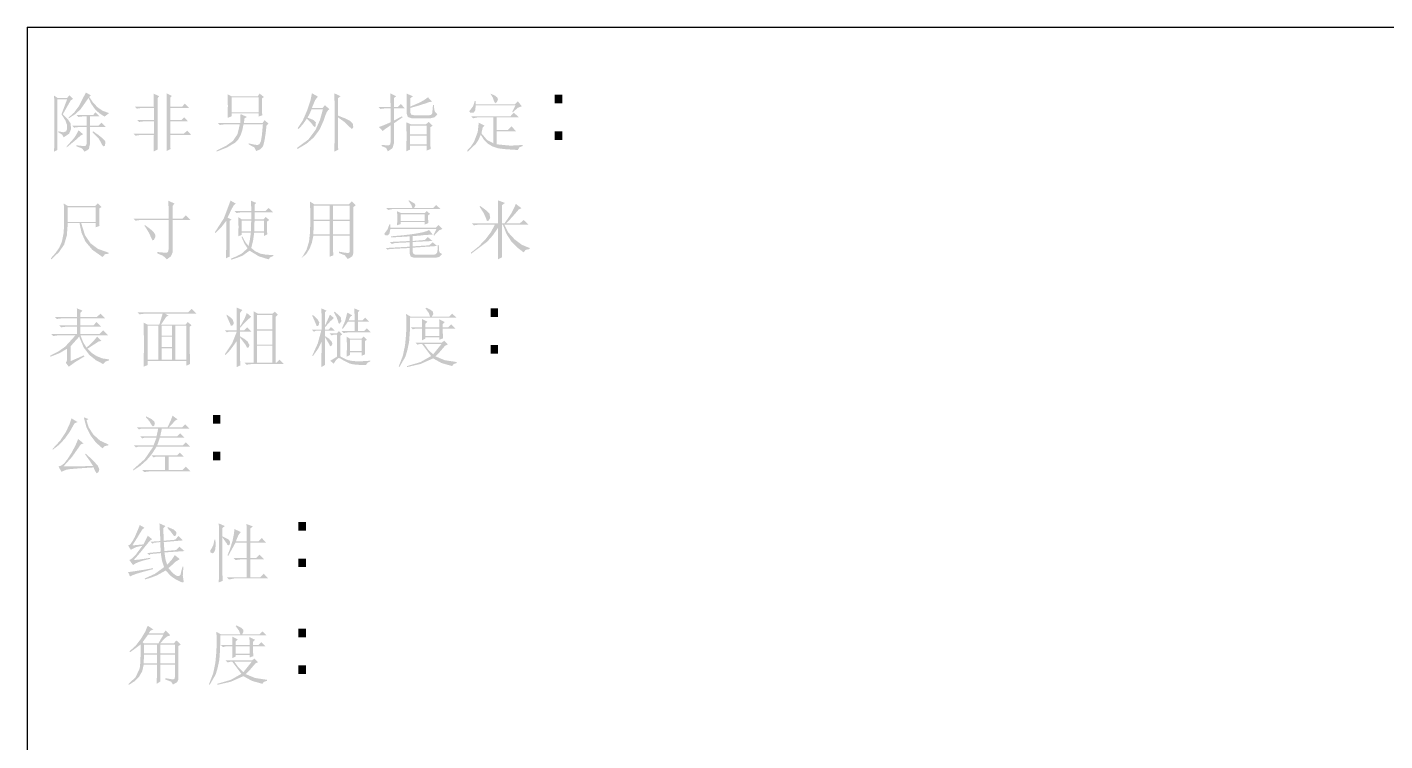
# Model space of a CAD drawing. Header units: millimetres. Extents: x 0 to 297, y 0 to 210.
# Drawn here: x 157.56 to 179.99, y 34.36 to 46.14 of the extents above; entities that cross this region are included whole.
import ezdxf

# ---------------------------------------------------------------- set-up
doc = ezdxf.new("R2010")
doc.units = ezdxf.units.MM
doc.layers.get('0').update_dxf_attribs({"color": 254})
doc.layers.add('1', color=7, linetype='Continuous')

msp = doc.modelspace()

# ---------------------------------------------------------------- hatches: boundary and pattern name
at = {"layer": '1'}
h = msp.add_hatch(color=0, dxfattribs=at)
h.paths.add_polyline_path([(158.616433, 45.018665), (158.533751, 45.062763), (158.417996, 44.836764), (158.338758, 44.730655), (158.247119, 44.649351), (158.252631, 44.638327), (158.364252, 44.709296), (158.451068, 44.792667), (158.577848, 44.974568), (158.624012, 44.875349), (158.682579, 44.792667), (158.754237, 44.723076), (158.842431, 44.665888), (158.908577, 44.715497), (158.908577, 44.726521), (158.805224, 44.765106), (158.726676, 44.820228), (158.655707, 44.895331), (158.588872, 44.991105)])
h.paths.add_polyline_path([(158.37941, 44.191843), (158.37941, 44.175306), (158.470361, 44.141544), (158.511702, 44.087112), (158.555799, 44.111227), (158.58336, 44.131209), (158.599897, 44.202867), (158.599897, 44.495011), (158.86448, 44.495011), (158.792822, 44.566669), (158.743213, 44.51706), (158.599897, 44.51706), (158.599897, 44.6714), (158.759749, 44.6714), (158.693603, 44.737546), (158.655018, 44.693448), (158.37941, 44.693448), (158.412483, 44.660375), (158.495166, 44.6714), (158.544775, 44.6714), (158.544775, 44.51706), (158.307752, 44.51706), (158.340825, 44.483987), (158.423508, 44.495011), (158.544775, 44.495011), (158.544775, 44.213891), (158.537196, 44.189086), (158.517214, 44.180818), (158.47105, 44.182196)])
h.paths.add_polyline_path([(158.412483, 44.439889), (158.384923, 44.382701), (158.340825, 44.31311), (158.214046, 44.169794), (158.219558, 44.15877), (158.37941, 44.291061), (158.446934, 44.353073), (158.489654, 44.373744)])
h.paths.add_polyline_path([(158.643994, 44.406816), (158.748725, 44.302086), (158.803846, 44.197355), (158.823828, 44.173239), (158.847943, 44.18633), (158.858968, 44.246964), (158.841742, 44.275903), (158.803846, 44.31311), (158.741835, 44.36203), (158.655018, 44.423353)])
h.paths.add_polyline_path([(158.010096, 44.087112), (158.065218, 44.114672), (158.065218, 44.95252), (158.22507, 44.95252), (158.131364, 44.704473), (158.19682, 44.60112), (158.22507, 44.522572), (158.22507, 44.464694), (158.208534, 44.423353), (158.163747, 44.406816), (158.081754, 44.423353), (158.081754, 44.406816), (158.140321, 44.369609), (158.169949, 44.324134), (158.258143, 44.384768), (158.291216, 44.461938), (158.280192, 44.555645), (158.23954, 44.617656), (158.153412, 44.704473), (158.285704, 44.935983), (158.324289, 44.958032), (158.263655, 45.018665), (158.22507, 44.974568), (158.065218, 44.974568), (158.010096, 45.013153), (158.012852, 44.831252), (158.015608, 44.583205), (158.012852, 44.314488)])
h = msp.add_hatch(color=0, dxfattribs=at)
h.paths.add_polyline_path([(159.651395, 44.087112), (159.717541, 44.120185), (159.717541, 44.235767), (159.717541, 44.416463), (159.717541, 44.661237), (159.717541, 44.969056), (159.745101, 45.002129), (159.651395, 45.046226), (159.654151, 44.9098), (159.656907, 44.831252), (159.342714, 44.831252), (159.375787, 44.798179), (159.458469, 44.809204), (159.656907, 44.809204), (159.656907, 44.610766), (159.381299, 44.610766), (159.414372, 44.577693), (159.497055, 44.588718), (159.656907, 44.588718), (159.656907, 44.384768), (159.320666, 44.384768), (159.353739, 44.351695), (159.436421, 44.362719), (159.656907, 44.362719), (159.654151, 44.237318)])
h.paths.add_polyline_path([(159.927002, 44.362719), (160.274268, 44.362719), (160.208122, 44.434377), (160.153001, 44.384768), (159.927002, 44.384768), (159.927002, 44.588718), (160.219147, 44.588718), (160.158513, 44.654863), (160.114416, 44.610766), (159.927002, 44.610766), (159.927002, 44.809204), (160.241195, 44.809204), (160.169537, 44.880862), (160.12544, 44.831252), (159.927002, 44.831252), (159.927002, 44.98008), (159.954563, 45.007641), (159.866369, 45.051738), (159.866369, 44.987746), (159.866369, 44.895331), (159.866369, 44.775011), (159.866369, 44.627303), (159.866369, 44.329646), (159.866369, 44.098136), (159.932515, 44.131209), (159.927692, 44.215958)])
h = msp.add_hatch(color=0, dxfattribs=at)
h.paths.add_polyline_path([(160.87377, 44.643839), (160.939916, 44.6714), (160.939916, 44.721009), (161.3864, 44.721009), (161.3864, 44.665888), (161.447034, 44.687936), (161.442211, 44.7906), (161.441522, 44.963544), (161.474594, 44.991105), (161.402937, 45.046226), (161.375376, 45.002129), (160.939916, 45.002129), (160.87377, 45.035202), (160.879282, 44.842277)])
h.paths.add_polyline_path([(160.939916, 44.985593), (161.3864, 44.985593), (161.3864, 44.737546), (160.939916, 44.737546)])
h.paths.add_polyline_path([(161.15489, 44.638327), (161.193475, 44.660375), (161.088744, 44.709985), (161.085988, 44.647973), (161.083232, 44.561157), (160.713917, 44.561157), (160.74699, 44.528084), (160.829673, 44.539108), (161.077719, 44.539108), (161.036378, 44.372366), (160.961964, 44.2635), (160.849654, 44.183574), (160.691869, 44.103648), (160.691869, 44.087112), (160.86688, 44.157392), (161.000549, 44.23594), (161.049211, 44.28641), (161.088055, 44.354451), (161.117596, 44.439028), (161.138353, 44.539108), (161.458058, 44.539108), (161.441522, 44.361341), (161.424985, 44.257988), (161.401558, 44.211135), (161.369864, 44.197355), (161.31612, 44.202867), (161.221035, 44.224915), (161.221035, 44.208379), (161.317498, 44.157392), (161.347815, 44.098136), (161.408449, 44.122941), (161.452546, 44.164282), (161.469082, 44.204762), (161.485619, 44.277281), (161.502155, 44.382873), (161.518692, 44.522572), (161.551765, 44.550132), (161.485619, 44.605254), (161.452546, 44.561157), (161.143865, 44.561157)])
h = msp.add_hatch(color=0, dxfattribs=at)
h.paths.add_polyline_path([(162.696969, 44.654863), (162.81617, 44.568736), (162.889895, 44.495011), (162.92848, 44.459182), (162.950529, 44.489499), (162.94226, 44.548065), (162.900919, 44.59423), (162.821682, 44.634193), (162.696969, 44.682424), (162.696969, 44.969056), (162.741067, 45.002129), (162.636336, 45.051738), (162.639092, 44.975946), (162.641848, 44.875349), (162.641848, 44.274525), (162.636336, 44.087112), (162.702482, 44.120185), (162.697659, 44.193221), (162.696969, 44.291061)])
h.paths.add_polyline_path([(162.267022, 45.051738), (162.242906, 44.931849), (162.189851, 44.770619), (162.116126, 44.60112), (162.029999, 44.472962), (162.046535, 44.461938), (162.11337, 44.532907), (162.184339, 44.632815), (162.246351, 44.571492), (162.283558, 44.522572), (162.307674, 44.493633), (162.327655, 44.506035), (162.333167, 44.572181), (162.295271, 44.608699), (162.195364, 44.649351), (162.228437, 44.709985), (162.261509, 44.787155), (162.448923, 44.787155), (162.400691, 44.612144), (162.327655, 44.445402), (162.208455, 44.288305), (162.018975, 44.147745), (162.029999, 44.131209), (162.179516, 44.219403), (162.300094, 44.324134), (162.395179, 44.452981), (162.465459, 44.610766), (162.490178, 44.687161), (162.514379, 44.742369), (162.537548, 44.775872), (162.559166, 44.787155), (162.481996, 44.853301), (162.44341, 44.809204), (162.267022, 44.809204), (162.322143, 44.941495), (162.36624, 44.996617)])
h = msp.add_hatch(color=0, dxfattribs=at)
h.paths.add_polyline_path([(163.83115, 44.721009), (163.851821, 44.658997), (163.913832, 44.638327), (164.228025, 44.638327), (164.295549, 44.654863), (164.338268, 44.704473), (164.294171, 44.754082), (164.286592, 44.798179), (164.283147, 44.858813), (164.26661, 44.858813), (164.259031, 44.771308), (164.255586, 44.721009), (164.239049, 44.696204), (164.205976, 44.687936), (163.952417, 44.687936), (163.905564, 44.700339), (163.891784, 44.737546), (163.891784, 44.809204), (164.02752, 44.8471), (164.134318, 44.880862), (164.204598, 44.905666), (164.250074, 44.913935), (164.183928, 44.985593), (164.135007, 44.948385), (164.057148, 44.90291), (163.891784, 44.831252), (163.891784, 44.969056), (163.935881, 45.002129), (163.83115, 45.046226), (163.83115, 45.007038), (163.83115, 44.939428), (163.83115, 44.843913)])
h.paths.add_polyline_path([(164.222513, 44.489499), (164.261098, 44.51706), (164.194952, 44.577693), (164.150855, 44.539108), (163.902808, 44.539108), (163.825638, 44.572181), (163.828394, 44.469517), (163.83115, 44.346183), (163.825638, 44.092624), (163.886272, 44.120185), (163.886272, 44.18633), (164.161879, 44.18633), (164.161879, 44.103648), (164.228025, 44.131209), (164.224838, 44.184091), (164.223202, 44.260744), (164.222599, 44.362202)])
h.paths.add_polyline_path([(163.886272, 44.51706), (164.161879, 44.51706), (164.161879, 44.373744), (163.886272, 44.373744)])
h.paths.add_polyline_path([(163.886272, 44.351695), (164.161879, 44.351695), (164.161879, 44.208379), (163.886272, 44.208379)])
h.paths.add_polyline_path([(163.566567, 44.82574), (163.368129, 44.82574), (163.401202, 44.792667), (163.483884, 44.803691), (163.566567, 44.803691), (163.566567, 44.572181), (163.443232, 44.519127), (163.373641, 44.495011), (163.434275, 44.428865), (163.483884, 44.465383), (163.566567, 44.522572), (163.566567, 44.241452), (163.558988, 44.206312), (163.539006, 44.191843), (163.496976, 44.192532), (163.417739, 44.197355), (163.417739, 44.180818), (163.492842, 44.149123), (163.522469, 44.092624), (163.596884, 44.142233), (163.621688, 44.224915), (163.621688, 44.555645), (163.765004, 44.654863), (163.75398, 44.6714), (163.621688, 44.599742), (163.621688, 44.803691), (163.798077, 44.803691), (163.737443, 44.875349), (163.687834, 44.82574), (163.621688, 44.82574), (163.621688, 44.974568), (163.660273, 45.002129), (163.561055, 45.051738), (163.563811, 44.955276)])
h = msp.add_hatch(color=0, dxfattribs=at)
h.paths.add_polyline_path([(165.088582, 44.489499), (165.121655, 44.51706), (165.022437, 44.566669), (165.0059, 44.412329), (164.945266, 44.252476), (164.895657, 44.175995), (164.829511, 44.103648), (164.840535, 44.087112), (164.972827, 44.213891), (165.018302, 44.280726), (165.055509, 44.368231), (165.109253, 44.281415), (165.171265, 44.219403), (165.246368, 44.174617), (165.342141, 44.142233), (165.477878, 44.126386), (165.667358, 44.114672), (165.696297, 44.160148), (165.750041, 44.180818), (165.750041, 44.197355), (165.546091, 44.18633), (165.320093, 44.208379), (165.320093, 44.423353), (165.639798, 44.423353), (165.562627, 44.506035), (165.501994, 44.445402), (165.320093, 44.445402), (165.320093, 44.654863), (165.683895, 44.654863), (165.601213, 44.732033), (165.546091, 44.6714), (164.895657, 44.6714), (164.92873, 44.638327), (165.011412, 44.654863), (165.264971, 44.654863), (165.264971, 44.224915), (165.16024, 44.280037), (165.066534, 44.39028)])
h.paths.add_polyline_path([(165.215362, 45.046226), (165.256014, 44.976635), (165.275996, 44.919447), (165.291843, 44.886374), (165.320093, 44.90291), (165.340074, 44.943562), (165.331117, 44.98008), (165.288398, 45.013842)])
h.paths.add_polyline_path([(165.573652, 44.743058), (165.584676, 44.737546), (165.667358, 44.81196), (165.733504, 44.836764), (165.667358, 44.919447), (165.617749, 44.869837), (164.972827, 44.869837), (164.972827, 44.924959), (164.956291, 44.924959), (164.932175, 44.842277), (164.895657, 44.792667), (164.866718, 44.756149), (164.879121, 44.732033), (164.939754, 44.732033), (164.964559, 44.771997), (164.972827, 44.853301), (165.628773, 44.853301)])
h = msp.add_hatch(color=0, dxfattribs=at)
h.paths.add_polyline_path([(159.712029, 42.429702), (159.712029, 42.407653), (159.810558, 42.366312), (159.871881, 42.308434), (159.938027, 42.358044), (159.965588, 42.418677), (159.965588, 42.958868), (160.263244, 42.958868), (160.186074, 43.036038), (160.130952, 42.980917), (159.965588, 42.980917), (159.965588, 43.190379), (159.99866, 43.228964), (159.89393, 43.278573), (159.896686, 43.223452), (159.899442, 43.184867), (159.899442, 43.115965), (159.899442, 42.980917), (159.320666, 42.980917), (159.353739, 42.947844), (159.436421, 42.958868), (159.899442, 42.958868), (159.899442, 42.468287), (159.891863, 42.43108), (159.871881, 42.418677), (159.818826, 42.420055)])
h.paths.add_polyline_path([(159.508079, 42.876186), (159.502567, 42.865162), (159.544597, 42.799016), (159.574225, 42.749406), (159.618322, 42.6557), (159.635547, 42.623316), (159.656907, 42.628139), (159.684468, 42.683261), (159.678956, 42.717023), (159.656907, 42.754919), (159.603164, 42.805217)])
h = msp.add_hatch(color=0, dxfattribs=at)
h.paths.add_polyline_path([(161.10528, 42.947844), (161.265133, 42.947844), (161.262377, 42.874119), (161.259621, 42.771455), (161.10528, 42.771455)])
h.paths.add_polyline_path([(161.320254, 42.947844), (161.474594, 42.947844), (161.474594, 42.771455), (161.314742, 42.771455), (161.317498, 42.872052)])
h.paths.add_polyline_path([(161.524204, 42.931308), (161.562789, 42.958868), (161.502155, 43.008478), (161.469082, 42.969893), (161.320254, 42.969893), (161.320254, 43.085648), (161.628935, 43.085648), (161.551765, 43.157306), (161.502155, 43.107696), (161.320254, 43.107696), (161.320254, 43.212427), (161.347815, 43.239988), (161.259621, 43.278573), (161.265133, 43.162818), (161.265133, 43.107696), (160.989525, 43.107696), (161.022598, 43.074624), (161.10528, 43.085648), (161.265133, 43.085648), (161.265133, 42.969893), (161.10528, 42.969893), (161.050159, 43.008478), (161.055671, 42.843113), (161.050159, 42.688773), (161.10528, 42.710821), (161.10528, 42.749406), (161.259621, 42.749406), (161.242395, 42.626761), (161.221035, 42.52892), (161.16867, 42.59231), (161.116305, 42.688773), (161.10528, 42.677749), (161.15489, 42.563371), (161.204499, 42.490335), (161.10528, 42.402141), (161.027421, 42.3608), (160.928891, 42.319459), (160.934404, 42.302922), (161.038445, 42.335995), (161.121817, 42.369068), (161.237572, 42.45175), (161.391912, 42.358044), (161.551765, 42.308434), (161.577947, 42.342196), (161.628935, 42.363556), (161.628935, 42.380092), (161.513869, 42.384915), (161.419473, 42.402141), (161.338169, 42.438659), (161.265133, 42.495847), (161.294071, 42.608158), (161.314742, 42.749406), (161.474594, 42.749406), (161.474594, 42.694285), (161.529716, 42.721846), (161.524204, 42.826577)])
h.paths.add_polyline_path([(160.906843, 42.942332), (160.939916, 42.96438), (160.87377, 42.997453), (160.945428, 43.146281), (160.978501, 43.204159), (161.011574, 43.228964), (160.923379, 43.278573), (160.813136, 42.986429), (160.664308, 42.754919), (160.675332, 42.743894), (160.767661, 42.834845), (160.851721, 42.942332), (160.851721, 42.473799), (160.846209, 42.324971), (160.906843, 42.352531)])
h = msp.add_hatch(color=0, dxfattribs=at)
h.paths.add_polyline_path([(163.882744, 42.688773), (163.882744, 42.611603), (163.552015, 42.595066), (163.585088, 42.561993), (163.634697, 42.57853), (163.882744, 42.589554), (163.882744, 42.517896), (163.485869, 42.495847), (163.51343, 42.468287), (163.557527, 42.479311), (163.882744, 42.495847), (163.882744, 42.402141), (163.899969, 42.352531), (163.954402, 42.335995), (164.312692, 42.335995), (164.367813, 42.347019), (164.417423, 42.396629), (164.380216, 42.417299), (164.367813, 42.446238), (164.362301, 42.545457), (164.345765, 42.545457), (164.34232, 42.463464), (164.33474, 42.418677), (164.313381, 42.393873), (164.279619, 42.385604), (163.981963, 42.385604), (163.944756, 42.397318), (163.932353, 42.429702), (163.932353, 42.50136), (164.33474, 42.52892), (164.263082, 42.589554), (164.202449, 42.539945), (163.932353, 42.523408), (163.932353, 42.595066), (164.25757, 42.611603), (164.1804, 42.677749), (164.130791, 42.628139), (163.932353, 42.611603), (163.932353, 42.694285), (164.037084, 42.698419), (164.125279, 42.710821), (164.263082, 42.716334), (164.202449, 42.793504), (164.160419, 42.774211), (164.097718, 42.754919), (164.009523, 42.738382), (163.904792, 42.721846), (163.764233, 42.705309), (163.574063, 42.688773), (163.574063, 42.672236), (163.621519, 42.67327), (163.689129, 42.67637), (163.776376, 42.681538)])
h.paths.add_polyline_path([(163.491381, 43.157306), (163.524454, 43.124233), (163.607136, 43.140769), (164.389862, 43.140769), (164.318204, 43.206915), (164.268594, 43.157306), (163.954402, 43.157306), (163.978517, 43.199336), (163.965426, 43.228964), (163.871719, 43.284085), (163.860695, 43.278573), (163.889634, 43.234476), (163.910305, 43.206915), (163.926841, 43.157306)])
h.paths.add_polyline_path([(163.673282, 42.870674), (163.733916, 42.892722), (163.733916, 42.925795), (164.130791, 42.925795), (164.130791, 42.881698), (164.191424, 42.909259), (164.186601, 42.96438), (164.185912, 43.036038), (164.218985, 43.058087), (164.163864, 43.107696), (164.130791, 43.074624), (163.739428, 43.074624), (163.673282, 43.102184), (163.678794, 42.986429)])
h.paths.add_polyline_path([(163.733916, 43.052575), (164.130791, 43.052575), (164.130791, 42.942332), (163.733916, 42.942332)])
h.paths.add_polyline_path([(164.274107, 42.710821), (164.285131, 42.699797), (164.33474, 42.756297), (164.367813, 42.787992), (164.422935, 42.81004), (164.356789, 42.876186), (164.312692, 42.832089), (163.563039, 42.832089), (163.563039, 42.88721), (163.546502, 42.88721), (163.517564, 42.804528), (163.480357, 42.754919), (163.459686, 42.72598), (163.480357, 42.705309), (163.517564, 42.703931), (163.546502, 42.727358), (163.563039, 42.81004), (164.323716, 42.81004)])
h = msp.add_hatch(color=0, dxfattribs=at)
h.paths.add_polyline_path([(165.046469, 43.190379), (165.035445, 43.179354), (165.104347, 43.073245), (165.140176, 42.991941), (165.157402, 42.946466), (165.178761, 42.942332), (165.211834, 42.991941), (165.20081, 43.063599), (165.152578, 43.11252)])
h.paths.add_polyline_path([(165.338614, 42.903747), (164.908666, 42.903747), (164.941739, 42.870674), (165.024421, 42.881698), (165.289004, 42.881698), (165.223547, 42.757675), (165.129152, 42.633651), (165.016842, 42.517896), (164.892129, 42.418677), (164.897641, 42.402141), (165.162225, 42.600578), (165.260754, 42.71151), (165.338614, 42.826577), (165.338614, 42.645623), (165.338614, 42.499293), (165.338614, 42.387069), (165.338614, 42.308434), (165.404759, 42.341507), (165.404759, 42.400074), (165.404759, 42.479311), (165.404759, 42.881698), (165.421296, 42.881698), (165.479863, 42.729425), (165.5591, 42.606091), (165.654873, 42.506872), (165.763049, 42.424189), (165.796122, 42.464153), (165.862268, 42.479311), (165.862268, 42.495847), (165.734111, 42.548902), (165.614221, 42.639163), (165.512246, 42.750096), (165.443344, 42.881698), (165.845732, 42.881698), (165.763049, 42.958868), (165.702416, 42.903747), (165.476417, 42.903747), (165.574947, 43.0071), (165.685879, 43.135257), (165.729976, 43.151794), (165.63627, 43.223452), (165.561167, 43.067733), (165.448857, 42.903747), (165.404759, 42.903747), (165.404759, 43.201403), (165.454369, 43.239988), (165.338614, 43.284085), (165.338614, 43.151794)])
h = msp.add_hatch(color=0, dxfattribs=at)
h.paths.add_polyline_path([(158.754237, 43.146281), (158.792822, 43.173842), (158.732188, 43.234476), (158.688091, 43.190379), (158.236094, 43.190379), (158.169949, 43.228964), (158.172963, 43.058345), (158.173394, 42.918216), (158.170724, 42.808059), (158.164437, 42.727358), (158.139632, 42.604712), (158.098291, 42.506872), (158.036968, 42.417988), (157.954975, 42.324971), (157.965999, 42.308434), (158.0914, 42.429702), (158.175461, 42.550969), (158.220247, 42.703242), (158.236094, 42.909259), (158.42902, 42.909259), (158.462093, 42.748717), (158.528239, 42.600578), (158.63986, 42.467598), (158.809358, 42.347019), (158.8507, 42.393184), (158.908577, 42.402141), (158.908577, 42.418677), (158.734944, 42.481378), (158.610921, 42.573018), (158.519281, 42.710132), (158.456581, 42.909259), (158.693603, 42.909259), (158.693603, 42.837601), (158.759749, 42.85965), (158.754926, 42.947844), (158.754237, 43.019502)])
h.paths.add_polyline_path([(158.236094, 43.16833), (158.693603, 43.16833), (158.693603, 42.925795), (158.236094, 42.925795)])
h = msp.add_hatch(color=0, dxfattribs=at)
h.paths.add_polyline_path([(162.616272, 42.942332), (162.891879, 42.942332), (162.891879, 42.721846), (162.616272, 42.721846)])
h.paths.add_polyline_path([(162.71549, 42.435214), (162.71549, 42.413165), (162.809886, 42.375958), (162.858806, 42.313946), (162.902904, 42.338062), (162.930464, 42.358044), (162.945623, 42.385604), (162.952513, 42.429702), (162.952513, 43.173842), (162.991098, 43.201403), (162.924952, 43.267549), (162.875343, 43.217939), (162.307591, 43.217939), (162.235933, 43.262037), (162.238689, 43.146281), (162.241445, 42.96438), (162.236622, 42.761809), (162.219397, 42.600578), (162.177366, 42.463464), (162.098129, 42.330483), (162.174007, 42.39749), (162.228354, 42.483445), (162.267197, 42.58387), (162.291055, 42.699797), (162.56115, 42.699797), (162.56115, 42.555103), (162.56115, 42.352531), (162.621784, 42.37458), (162.618597, 42.416094), (162.616961, 42.483445), (162.616358, 42.577668), (162.616272, 42.699797), (162.891879, 42.699797), (162.891879, 42.440726), (162.8843, 42.418677), (162.864318, 42.413165), (162.814709, 42.417988)])
h.paths.add_polyline_path([(162.296567, 43.195891), (162.56115, 43.195891), (162.56115, 42.96438), (162.296567, 42.96438)])
h.paths.add_polyline_path([(162.616272, 43.195891), (162.891879, 43.195891), (162.891879, 42.96438), (162.616272, 42.96438)])
h.paths.add_polyline_path([(162.296567, 42.942332), (162.56115, 42.942332), (162.56115, 42.721846), (162.291055, 42.721846), (162.293811, 42.796949)])
h = msp.add_hatch(color=0, dxfattribs=at)
h.dxf.hatch_style = 2
h.paths.add_polyline_path([(158.285704, 40.628976), (158.285704, 40.877023), (158.423508, 41.031363), (158.498611, 40.852907), (158.594384, 40.728194), (158.701182, 40.641378), (158.820383, 40.579366), (158.856901, 40.620018), (158.914089, 40.64), (158.914089, 40.656536), (158.801779, 40.673762), (158.71014, 40.711658), (158.631591, 40.761956), (158.561312, 40.832925), (158.748725, 40.954193), (158.792822, 40.959705), (158.721164, 41.031363), (158.647439, 40.944546), (158.544775, 40.849462), (158.486897, 40.945235), (158.445556, 41.053411), (158.903065, 41.053411), (158.820383, 41.136094), (158.759749, 41.07546), (158.445556, 41.07546), (158.445556, 41.196727), (158.78731, 41.196727), (158.71014, 41.273898), (158.66053, 41.218776), (158.445556, 41.218776), (158.445556, 41.334531), (158.853456, 41.334531), (158.776285, 41.411701), (158.715652, 41.35658), (158.445556, 41.35658), (158.445556, 41.428238), (158.478629, 41.461311), (158.384923, 41.499896), (158.390435, 41.35658), (158.021121, 41.35658), (158.054193, 41.323507), (158.136876, 41.334531), (158.390435, 41.334531), (158.390435, 41.218776), (158.092779, 41.218776), (158.125851, 41.185703), (158.208534, 41.196727), (158.390435, 41.196727), (158.390435, 41.07546), (157.960487, 41.07546), (157.99356, 41.042387), (158.076242, 41.053411), (158.362874, 41.053411), (158.191997, 40.865998), (158.080376, 40.78745), (157.94395, 40.71717), (157.949463, 40.700634), (158.097602, 40.758511), (158.22507, 40.832925), (158.22507, 40.667561), (158.21818, 40.62622), (158.203022, 40.601415), (158.252631, 40.535269), (158.355295, 40.610372), (158.511702, 40.706146), (158.500678, 40.722682)])
h = msp.add_hatch(color=0, dxfattribs=at)
h.paths.add_polyline_path([(159.785671, 40.838437), (159.956548, 40.838437), (159.956548, 40.651024), (159.785671, 40.651024)])
h.paths.add_polyline_path([(159.747086, 41.2298), (159.55416, 41.2298), (159.488015, 41.262873), (159.490771, 41.109222), (159.493527, 40.910095), (159.490771, 40.702012), (159.488015, 40.535269), (159.55416, 40.56283), (159.55416, 40.628976), (160.19357, 40.628976), (160.19357, 40.551806), (160.254204, 40.579366), (160.249381, 40.852907), (160.248692, 41.196727), (160.281765, 41.218776), (160.215619, 41.273898), (160.182546, 41.2298), (159.774647, 41.2298), (159.862841, 41.362092), (159.901426, 41.378628), (159.840792, 41.411701), (160.358935, 41.411701), (160.281765, 41.488872), (160.226643, 41.43375), (159.388796, 41.43375), (159.421869, 41.400677), (159.504551, 41.411701), (159.802207, 41.411701)])
h.paths.add_polyline_path([(159.55416, 41.213264), (159.730549, 41.213264), (159.730549, 40.651024), (159.55416, 40.651024)])
h.paths.add_polyline_path([(160.011669, 41.213264), (160.19357, 41.213264), (160.19357, 40.651024), (160.011669, 40.651024)])
h.paths.add_polyline_path([(159.785671, 41.213264), (159.956548, 41.213264), (159.956548, 41.047899), (159.785671, 41.047899)])
h.paths.add_polyline_path([(159.785671, 41.031363), (159.956548, 41.031363), (159.956548, 40.860486), (159.785671, 40.860486)])
h = msp.add_hatch(color=0, dxfattribs=at)
h.paths.add_polyline_path([(161.362808, 41.389653), (161.616367, 41.389653), (161.616367, 41.15263), (161.362808, 41.15263)])
h.paths.add_polyline_path([(161.362808, 41.130582), (161.616367, 41.130582), (161.616367, 40.899071), (161.362808, 40.899071)])
h.paths.add_polyline_path([(161.362808, 40.882535), (161.616367, 40.882535), (161.616367, 40.601415), (161.362808, 40.601415)])
h.paths.add_polyline_path([(161.307687, 40.601415), (161.153346, 40.601415), (161.186419, 40.568342), (161.269101, 40.579366), (161.80378, 40.579366), (161.732122, 40.651024), (161.682513, 40.601415), (161.671489, 40.601415), (161.671489, 41.362092), (161.704562, 41.395165), (161.654952, 41.444774), (161.616367, 41.411701), (161.373832, 41.411701), (161.307687, 41.450286), (161.307687, 41.329019)])
h.paths.add_polyline_path([(160.861202, 41.395165), (160.85569, 41.384141), (160.910812, 41.257361), (160.928037, 41.214642), (160.949397, 41.213264), (160.969378, 41.231178), (160.976957, 41.257361), (160.960421, 41.312483), (160.927348, 41.345556)])
h.paths.add_polyline_path([(161.081688, 41.014826), (161.169883, 40.899071), (161.193998, 40.853596), (161.21398, 40.849462), (161.229138, 40.867376), (161.236029, 40.893559), (161.202956, 40.954193), (161.156791, 40.9914), (161.081688, 41.036875), (161.081688, 41.114045), (161.269101, 41.114045), (161.197443, 41.185703), (161.147834, 41.136094), (161.081688, 41.136094), (161.081688, 41.180191), (161.175395, 41.27941), (161.263589, 41.362092), (161.191931, 41.422726), (161.155413, 41.331086), (161.081688, 41.20224), (161.081688, 41.428238), (161.120273, 41.472335), (161.026567, 41.51092), (161.026567, 41.462689), (161.026567, 41.389653), (161.026567, 41.136094), (160.828129, 41.136094), (160.861202, 41.103021), (160.894275, 41.114045), (161.026567, 41.114045), (160.949397, 40.92112), (160.828129, 40.739219), (160.839154, 40.728194), (160.899787, 40.790206), (160.943884, 40.84395), (161.026567, 40.959705), (161.026567, 40.815786), (161.026567, 40.697189), (161.026567, 40.602362), (161.026567, 40.529757), (161.0872, 40.557318), (161.081688, 40.64)])
h = msp.add_hatch(color=0, dxfattribs=at)
h.paths.add_polyline_path([(162.642289, 41.444774), (162.631265, 41.43375), (162.672606, 41.355891), (162.69741, 41.290434), (162.709124, 41.249782), (162.724971, 41.246337), (162.752532, 41.284922), (162.74702, 41.345556), (162.711191, 41.386897)])
h.paths.add_polyline_path([(163.160431, 40.56283), (163.185925, 40.601415), (163.232089, 40.623464), (163.232089, 40.634488), (163.052944, 40.623464), (162.939945, 40.628976), (162.866909, 40.643445), (162.818678, 40.662049), (162.735996, 40.706146), (162.735996, 41.047899), (162.769068, 41.069948), (162.713947, 41.125069), (162.680874, 41.086484), (162.559607, 41.086484), (162.59268, 41.053411), (162.631265, 41.064436), (162.680874, 41.064436), (162.680874, 40.700634), (162.570631, 40.634488), (162.625752, 40.584878), (162.659514, 40.635866), (162.680874, 40.662049), (162.708435, 40.678585), (162.730483, 40.67514), (162.769068, 40.651024), (162.884824, 40.590391), (162.926337, 40.579108), (162.98542, 40.570409), (163.063107, 40.564811)])
h.paths.add_polyline_path([(162.973018, 41.301458), (162.873799, 41.301458), (162.90136, 41.362092), (162.934433, 41.384141), (162.851751, 41.428238), (162.817989, 41.296635), (162.763556, 41.169167), (162.780093, 41.163655), (162.862775, 41.27941), (162.973018, 41.27941), (162.973018, 41.125069), (162.758044, 41.125069), (162.791117, 41.091997), (162.873799, 41.103021), (163.243114, 41.103021), (163.176968, 41.169167), (163.127358, 41.125069), (163.02814, 41.125069), (163.02814, 41.27941), (163.215553, 41.27941), (163.149407, 41.345556), (163.10531, 41.301458), (163.02814, 41.301458), (163.02814, 41.43375), (163.0557, 41.461311), (162.967506, 41.499896), (162.970262, 41.429616)])
h.paths.add_polyline_path([(162.840726, 40.700634), (162.895848, 40.728194), (162.895848, 40.772292), (163.088773, 40.772292), (163.088773, 40.71717), (163.143895, 40.739219), (163.143895, 40.838437), (163.143895, 40.959705), (163.176968, 40.981753), (163.121846, 41.036875), (163.083261, 40.99829), (162.895848, 40.99829), (162.840726, 41.031363), (162.846239, 40.877023)])
h.paths.add_polyline_path([(162.895848, 40.981753), (163.088773, 40.981753), (163.088773, 40.79434), (162.895848, 40.79434)])
h.paths.add_polyline_path([(162.283999, 41.389653), (162.272975, 41.378628), (162.328096, 41.251849), (162.345322, 41.20913), (162.366681, 41.207752), (162.383907, 41.231867), (162.38873, 41.268385), (162.361169, 41.318684)])
h.paths.add_polyline_path([(162.482437, 41.025851), (162.548582, 40.915608), (162.568564, 40.874266), (162.59268, 40.882535), (162.605082, 40.916297), (162.59268, 40.954193), (162.552027, 40.996223), (162.482437, 41.042387), (162.482437, 41.130582), (162.647801, 41.130582), (162.581655, 41.191215), (162.54307, 41.147118), (162.482437, 41.147118), (162.482437, 41.185703), (162.570631, 41.284922), (162.631265, 41.340043), (162.565119, 41.395165), (162.482437, 41.207752), (162.482437, 41.43375), (162.509997, 41.461311), (162.421803, 41.499896), (162.427315, 41.378628), (162.427315, 41.147118), (162.267463, 41.147118), (162.300535, 41.114045), (162.333608, 41.130582), (162.421803, 41.130582), (162.363925, 40.919742), (162.272975, 40.71717), (162.283999, 40.711658), (162.368059, 40.830169), (162.427315, 40.948681), (162.426454, 40.81191), (162.424559, 40.697878), (162.422664, 40.604516), (162.421803, 40.529757), (162.482437, 40.56283), (162.482437, 40.667561)])
h = msp.add_hatch(color=0, dxfattribs=at)
h.paths.add_polyline_path([(164.087134, 40.970729), (164.142256, 40.99829), (164.142256, 41.020339), (164.373766, 41.020339), (164.373766, 40.981753), (164.4344, 41.003802), (164.429577, 41.060991), (164.428888, 41.163655), (164.63835, 41.163655), (164.566692, 41.235312), (164.517082, 41.185703), (164.428888, 41.185703), (164.428888, 41.240825), (164.461961, 41.273898), (164.368254, 41.317995), (164.373766, 41.185703), (164.142256, 41.185703), (164.142256, 41.246337), (164.175329, 41.27941), (164.087134, 41.323507), (164.087134, 41.185703), (163.899721, 41.185703), (163.932794, 41.15263), (163.971379, 41.163655), (164.087134, 41.163655), (164.087134, 41.058924)])
h.paths.add_polyline_path([(164.467473, 40.882535), (164.51157, 40.904583), (164.450937, 40.965217), (164.412351, 40.932144), (163.976891, 40.932144), (164.009964, 40.899071), (164.048549, 40.910095), (164.087134, 40.910095), (164.235963, 40.711658), (164.06233, 40.612439), (163.839088, 40.546293), (163.839088, 40.529757), (164.06233, 40.580744), (164.269035, 40.673073), (164.409595, 40.595214), (164.583228, 40.546293), (164.607344, 40.579366), (164.660398, 40.595903), (164.660398, 40.612439), (164.461272, 40.642756), (164.307621, 40.706146), (164.379279, 40.779871)])
h.paths.add_polyline_path([(164.120207, 40.910095), (164.406839, 40.910095), (164.269035, 40.739219), (164.190487, 40.814322)])
h.paths.add_polyline_path([(164.142256, 41.163655), (164.373766, 41.163655), (164.373766, 41.042387), (164.142256, 41.042387)])
h.paths.add_polyline_path([(163.822551, 41.406189), (163.827374, 41.313861), (163.828063, 41.196727), (163.821173, 41.055479), (163.806015, 40.893559), (163.770186, 40.719237), (163.701284, 40.540781), (163.712308, 40.529757), (163.811527, 40.700634), (163.843911, 40.809499), (163.87216, 40.943168), (163.884563, 41.11749), (163.888697, 41.345556), (164.654886, 41.345556), (164.583228, 41.411701), (164.533619, 41.362092), (164.246987, 41.362092), (164.270414, 41.402744), (164.269035, 41.439262), (164.231828, 41.473024), (164.15328, 41.51092), (164.142256, 41.499896), (164.197377, 41.422726), (164.219426, 41.362092), (163.899721, 41.362092)])
h = msp.add_hatch(color=0, dxfattribs=at)
h.paths.add_polyline_path([(158.164437, 38.888883), (158.305685, 39.04598), (158.451068, 39.252686), (158.495166, 39.269222), (158.406971, 39.34088), (158.364941, 39.240972), (158.30224, 39.120394), (158.230582, 39.008773), (158.175461, 38.938493), (158.12654, 38.901286), (158.081754, 38.888883), (158.131364, 38.800689), (158.208534, 38.833762), (158.255904, 38.842116), (158.347716, 38.850987), (158.482936, 38.860892), (158.66053, 38.872347), (158.693603, 38.800689), (158.714274, 38.775195), (158.743213, 38.795177), (158.756304, 38.841341), (158.732188, 38.899908), (158.657774, 38.98259), (158.533751, 39.098345), (158.522726, 39.087321), (158.597141, 38.98259), (158.655018, 38.894396)])
h.paths.add_polyline_path([(158.296728, 39.682633), (158.264344, 39.584104), (158.203022, 39.456635), (158.111382, 39.316075), (157.982535, 39.175515), (157.988048, 39.164491), (158.090539, 39.244159), (158.183729, 39.342947), (158.268651, 39.461372), (158.346338, 39.599951), (158.395947, 39.622)])
h.paths.add_polyline_path([(158.577848, 39.671609), (158.500678, 39.69917), (158.54133, 39.542074), (158.610921, 39.401514), (158.701871, 39.281624), (158.809358, 39.18654), (158.845876, 39.223747), (158.903065, 39.236149), (158.903065, 39.252686), (158.769395, 39.314008), (158.66053, 39.412538), (158.581982, 39.531049), (158.544775, 39.649561)])
h = msp.add_hatch(color=0, dxfattribs=at)
h.paths.add_polyline_path([(159.524615, 39.69917), (159.579048, 39.641292), (159.61281, 39.583415), (159.637614, 39.549653), (159.662419, 39.561366), (159.674821, 39.597195), (159.662419, 39.633024), (159.616944, 39.670231), (159.530127, 39.715706)])
h.paths.add_polyline_path([(159.789199, 39.511757), (160.246707, 39.511757), (160.175049, 39.583415), (160.12544, 39.533805), (159.904954, 39.533805), (160.015197, 39.649561), (160.04827, 39.666097), (159.965588, 39.726731), (159.936649, 39.648871), (159.882905, 39.533805), (159.375787, 39.533805), (159.40886, 39.500732), (159.447445, 39.511757), (159.728565, 39.511757), (159.701004, 39.384977), (159.430909, 39.384977), (159.463982, 39.351904), (159.502567, 39.362929), (159.701004, 39.362929), (159.651395, 39.236149), (159.326178, 39.236149), (159.359251, 39.203076), (159.397836, 39.2141), (159.645883, 39.2141), (159.505323, 39.008084), (159.315154, 38.839274), (159.320666, 38.822738), (159.437454, 38.902492), (159.539774, 38.993614), (159.627624, 39.097139), (159.701004, 39.2141), (160.257732, 39.2141), (160.186074, 39.285758), (160.136464, 39.236149), (159.712029, 39.236149), (159.756126, 39.362929), (160.164025, 39.362929), (160.092367, 39.434587), (160.042758, 39.384977), (159.761638, 39.384977), (159.773351, 39.438032)])
h.paths.add_polyline_path([(159.618322, 39.070784), (159.651395, 39.037712), (159.684468, 39.048736), (159.838808, 39.048736), (159.838808, 38.82825), (159.463982, 38.82825), (159.497055, 38.795177), (159.579737, 38.806201), (160.263244, 38.806201), (160.186074, 38.883371), (160.130952, 38.82825), (159.899442, 38.82825), (159.899442, 39.048736), (160.153001, 39.048736), (160.086855, 39.114882), (160.042758, 39.070784)])
h = msp.add_hatch(color=0, dxfattribs=at)
h.paths.add_polyline_path([(159.820965, 37.639373), (160.135157, 37.666934), (160.063499, 37.738592), (160.008378, 37.677958), (159.820965, 37.661421), (159.816141, 37.776488), (159.815452, 37.870883), (159.848525, 37.903956), (159.749307, 37.948053), (159.765843, 37.655909), (159.600478, 37.644885), (159.633551, 37.611812), (159.6556, 37.628348), (159.765843, 37.639373), (159.766532, 37.549111), (159.771355, 37.47952), (159.545357, 37.457472), (159.583942, 37.424399), (159.600478, 37.440935), (159.771355, 37.457472), (159.792715, 37.32518), (159.826477, 37.225961), (159.672825, 37.113651), (159.506772, 37.038548), (159.512284, 37.022012), (159.619082, 37.055085), (159.705209, 37.088157), (159.854037, 37.17084), (159.932586, 37.081956), (160.019402, 37.022012), (160.093816, 36.984805), (160.135157, 36.972402), (160.151005, 36.983427), (160.146182, 37.010987), (160.135157, 37.088157), (160.138602, 37.147413), (160.146182, 37.231473), (160.129645, 37.231473), (160.108975, 37.152925), (160.096572, 37.099182), (160.071767, 37.078511), (160.030426, 37.082645), (159.968415, 37.127432), (159.898135, 37.209425), (159.968415, 37.270059), (160.01389, 37.314156), (160.085548, 37.358253), (160.002866, 37.424399), (159.949811, 37.344473), (159.876086, 37.264546), (159.847836, 37.358253), (159.831989, 37.468496), (160.162718, 37.490545), (160.080036, 37.562203), (160.024914, 37.507081), (159.831989, 37.490545)])
h.paths.add_polyline_path([(159.881598, 37.870883), (159.936031, 37.812317), (159.969793, 37.766152), (159.994597, 37.737213), (160.019402, 37.749616), (160.030426, 37.777866), (160.024914, 37.810249), (159.982884, 37.846768), (159.88711, 37.88742)])
h.paths.add_polyline_path([(159.42409, 37.920493), (159.395151, 37.846078), (159.341407, 37.722055), (159.306353, 37.65789), (159.27595, 37.613879), (159.250715, 37.589505), (159.231164, 37.584251), (159.275261, 37.512593), (159.363456, 37.55669), (159.468187, 37.578739), (159.357944, 37.429911), (159.299377, 37.371344), (159.253213, 37.341717), (159.313846, 37.259034), (159.357944, 37.288662), (159.418577, 37.314156), (159.497126, 37.33896), (159.600478, 37.363765), (159.600478, 37.380302), (159.431669, 37.352741), (159.324871, 37.341717), (159.436492, 37.470563), (159.523308, 37.578739), (159.583942, 37.652464), (159.628039, 37.688982), (159.556381, 37.744104), (159.484723, 37.600788), (159.302822, 37.584251), (159.376547, 37.700695), (159.429602, 37.788201), (159.465431, 37.8447), (159.50126, 37.876395)])
h.paths.add_polyline_path([(159.231164, 37.143279), (159.264237, 37.071621), (159.300066, 37.089536), (159.368968, 37.115718), (159.4799, 37.148102), (159.644576, 37.192888), (159.644576, 37.209425), (159.506772, 37.183931), (159.418577, 37.17084), (159.337273, 37.157059)])
h = msp.add_hatch(color=0, dxfattribs=at)
h.paths.add_polyline_path([(161.192168, 37.650397), (161.010267, 37.650397), (161.055742, 37.758573), (161.092949, 37.804737), (160.988218, 37.854347), (160.97995, 37.779933), (160.955145, 37.655909), (160.913804, 37.522929), (160.872463, 37.418887), (160.883487, 37.407862), (161.004754, 37.628348), (161.192168, 37.628348), (161.192168, 37.374789), (160.971682, 37.374789), (161.004754, 37.341717), (161.087437, 37.352741), (161.192168, 37.352741), (161.192168, 37.055085), (160.866951, 37.055085), (160.900024, 37.022012), (160.982706, 37.038548), (161.544945, 37.038548), (161.473287, 37.115718), (161.412654, 37.055085), (161.252801, 37.055085), (161.252801, 37.352741), (161.4788, 37.352741), (161.401629, 37.429911), (161.346508, 37.374789), (161.252801, 37.374789), (161.252801, 37.628348), (161.511873, 37.628348), (161.440215, 37.705519), (161.385093, 37.650397), (161.252801, 37.650397), (161.252801, 37.865371), (161.291386, 37.898444), (161.186656, 37.937029), (161.187517, 37.893793), (161.189412, 37.83092), (161.191306, 37.749444)])
h.paths.add_polyline_path([(160.674025, 37.677958), (160.657489, 37.677958), (160.641641, 37.598721), (160.613392, 37.540154), (160.587898, 37.498124), (160.591343, 37.468496), (160.629928, 37.45196), (160.651288, 37.469185), (160.668513, 37.507081), (160.67747, 37.573916)])
h.paths.add_polyline_path([(160.789781, 37.733079), (160.789781, 37.870883), (160.828366, 37.903956), (160.729147, 37.948053), (160.731903, 37.854347), (160.734659, 37.777177), (160.734659, 37.192888), (160.731903, 37.090914), (160.729147, 36.972402), (160.795293, 36.999963), (160.79047, 37.088157), (160.789781, 37.159815), (160.789781, 37.716543), (160.855926, 37.622836), (160.872463, 37.593208), (160.888999, 37.584251), (160.904847, 37.595276), (160.91656, 37.622836), (160.911048, 37.65522), (160.888999, 37.68347)])
h = msp.add_hatch(color=0, dxfattribs=at)
h.paths.add_polyline_path([(159.560539, 36.108601), (159.814098, 36.108601), (159.731415, 35.965285), (159.494393, 35.965285), (159.472344, 35.987334)])
h.paths.add_polyline_path([(159.494393, 35.943237), (159.709367, 35.943237), (159.709367, 35.799921), (159.494393, 35.799921)])
h.paths.add_polyline_path([(159.764488, 35.943237), (160.007023, 35.943237), (160.007023, 35.799921), (159.764488, 35.799921)])
h.paths.add_polyline_path([(159.494393, 35.777872), (159.709367, 35.777872), (159.709367, 35.634556), (159.488881, 35.634556)])
h.paths.add_polyline_path([(159.764488, 35.777872), (160.007023, 35.777872), (160.007023, 35.634556), (159.764488, 35.634556)])
h.paths.add_polyline_path([(159.847171, 35.392021), (159.847171, 35.369973), (159.943633, 35.332766), (159.97395, 35.28729), (160.038718, 35.324497), (160.062145, 35.369973), (160.062145, 35.921188), (160.10073, 35.948749), (160.029072, 36.014895), (159.984974, 35.965285), (159.758976, 35.965285), (159.83339, 36.043833), (159.874731, 36.08104), (159.929853, 36.097577), (159.852683, 36.180259), (159.814098, 36.13065), (159.571563, 36.13065), (159.599124, 36.174747), (159.648733, 36.196796), (159.555027, 36.257429), (159.514374, 36.158211), (159.444783, 36.042455), (159.354522, 35.925322), (159.251858, 35.832994), (159.268395, 35.821969), (159.439271, 35.948749), (159.438238, 35.806122), (159.435137, 35.692434), (159.42997, 35.607684), (159.422735, 35.551874), (159.356589, 35.408558), (159.235322, 35.292803), (159.246346, 35.281778), (159.337297, 35.339656), (159.411711, 35.41407), (159.464765, 35.50502), (159.488881, 35.612507), (159.709367, 35.612507), (159.708506, 35.497527), (159.706611, 35.407869), (159.704716, 35.341981), (159.703855, 35.298315), (159.764488, 35.3369), (159.764488, 35.372212), (159.764488, 35.429228), (159.764488, 35.508982), (159.764488, 35.612507), (160.007023, 35.612507), (160.007023, 35.419582), (159.998755, 35.382375), (159.97395, 35.369973), (159.92503, 35.37893)])
h = msp.add_hatch(color=0, dxfattribs=at)
h.paths.add_polyline_path([(160.95379, 35.722751), (161.008912, 35.750311), (161.008912, 35.77236), (161.240422, 35.77236), (161.240422, 35.733775), (161.301056, 35.755823), (161.296233, 35.813012), (161.295544, 35.915676), (161.505006, 35.915676), (161.433348, 35.987334), (161.383738, 35.937724), (161.295544, 35.937724), (161.295544, 35.992846), (161.328617, 36.025919), (161.23491, 36.070016), (161.240422, 35.937724), (161.008912, 35.937724), (161.008912, 35.998358), (161.041985, 36.031431), (160.95379, 36.075528), (160.95379, 35.937724), (160.766377, 35.937724), (160.79945, 35.904652), (160.838035, 35.915676), (160.95379, 35.915676), (160.95379, 35.810945)])
h.paths.add_polyline_path([(161.334129, 35.634556), (161.378226, 35.656605), (161.317593, 35.717238), (161.279007, 35.684165), (160.843547, 35.684165), (160.87662, 35.651093), (160.915205, 35.662117), (160.95379, 35.662117), (161.102619, 35.463679), (160.928986, 35.364461), (160.705744, 35.298315), (160.705744, 35.281778), (160.928986, 35.332766), (161.135691, 35.425094), (161.276251, 35.347235), (161.449884, 35.298315), (161.474, 35.331388), (161.527054, 35.347924), (161.527054, 35.364461), (161.327928, 35.394777), (161.174277, 35.458167), (161.245935, 35.531892)])
h.paths.add_polyline_path([(160.986863, 35.662117), (161.273495, 35.662117), (161.135691, 35.49124), (161.057143, 35.566343)])
h.paths.add_polyline_path([(161.008912, 35.915676), (161.240422, 35.915676), (161.240422, 35.794408), (161.008912, 35.794408)])
h.paths.add_polyline_path([(160.689207, 36.158211), (160.69403, 36.065882), (160.694719, 35.948749), (160.687829, 35.8075), (160.672671, 35.64558), (160.636842, 35.471259), (160.56794, 35.292803), (160.578964, 35.281778), (160.678183, 35.452655), (160.710567, 35.56152), (160.738816, 35.69519), (160.751219, 35.869512), (160.755353, 36.097577), (161.521542, 36.097577), (161.449884, 36.163723), (161.400275, 36.114113), (161.113643, 36.114113), (161.13707, 36.154765), (161.135691, 36.191283), (161.098484, 36.225045), (161.019936, 36.262941), (161.008912, 36.251917), (161.064033, 36.174747), (161.086082, 36.114113), (160.766377, 36.114113)])

# ---------------------------------------------------------------- linework, layer by layer
at = {"lineweight": 0}
for points in [[(157.564667, 46.143333), (289.898667, 46.143333)], [(157.564667, 46.143333), (157.564667, 7.112)]]:
    msp.add_lwpolyline(points, dxfattribs=at)

# ---------------------------------------------------------------- texts
at = {"layer": '1', "color": 0, "char_height": 0.972651, "attachment_point": 1}
for s, insert in [('{\\fCentury Gothic+FPEF|b0|i0|c0;:}', (166.158333, 45.253317)), ('{\\fCentury Gothic+FPEF|b0|i0|c0;:}', (165.1, 41.72554)), ('{\\fCentury Gothic+FPEF|b0|i0|c0;:}', (160.513889, 39.961651)), ('{\\fCentury Gothic+FPEF|b0|i0|c0; }', (158.044444, 38.197762)), ('{\\fCentury Gothic+FPEF|b0|i0|c0; }', (158.397222, 38.197762)), ('{\\fCentury Gothic+FPEF|b0|i0|c0; }', (158.75, 38.197762)), ('{\\fCentury Gothic+FPEF|b0|i0|c0;:}', (161.925, 38.197762)), ('{\\fCentury Gothic+FPEF|b0|i0|c0; }', (158.044444, 36.433873)), ('{\\fCentury Gothic+FPEF|b0|i0|c0; }', (158.397222, 36.433873)), ('{\\fCentury Gothic+FPEF|b0|i0|c0; }', (158.75, 36.433873)), ('{\\fCentury Gothic+FPEF|b0|i0|c0;:}', (161.925, 36.433873))]:
    msp.add_mtext(s, dxfattribs=dict(at, insert=insert))

doc.saveas('drawing.dxf')
